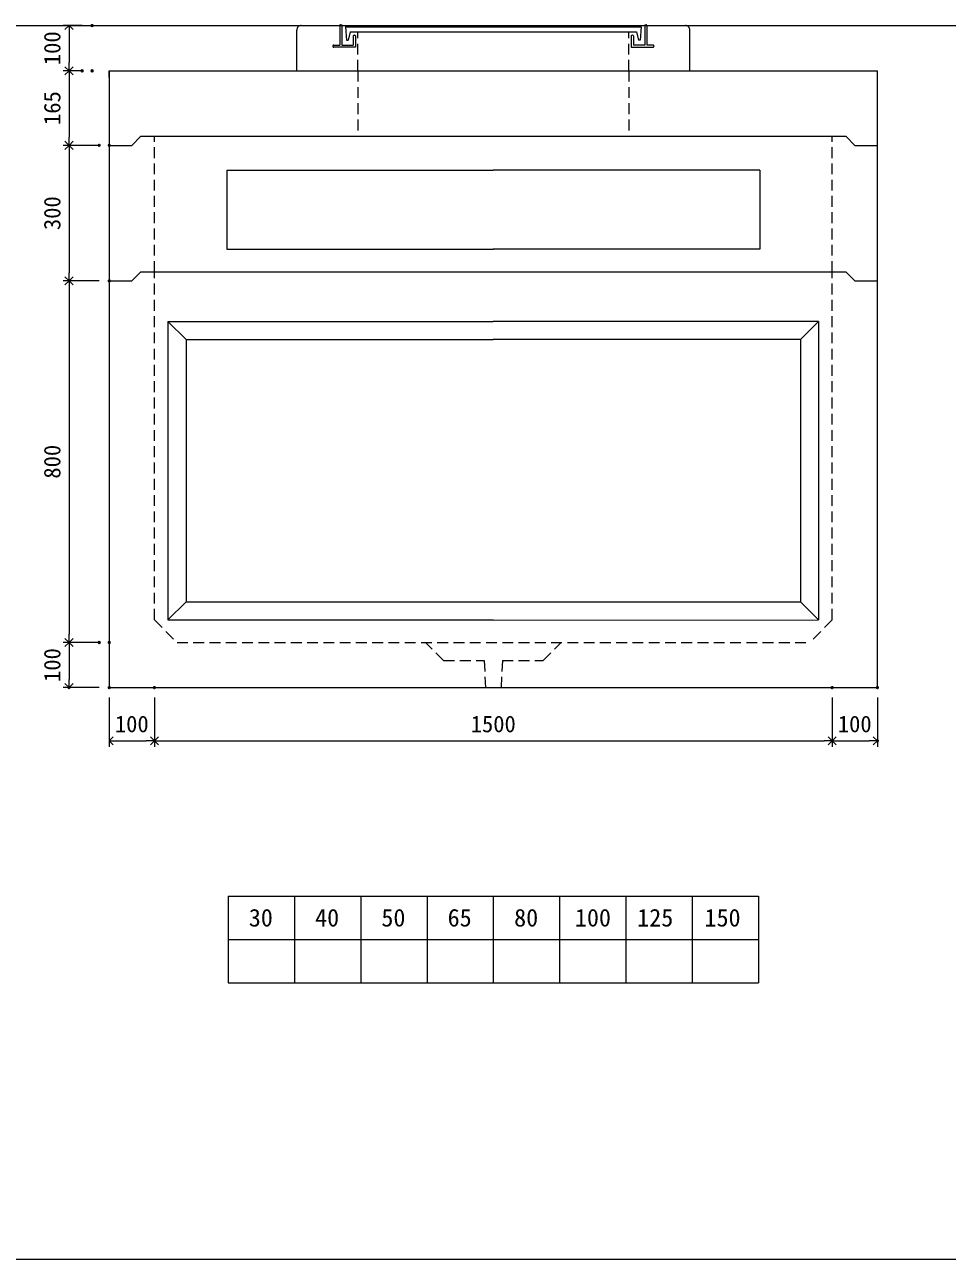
# Model space of a CAD drawing. Units: millimetres, scale not verified. Extents: x -6420 to 6420, y -3299 to 2858.
# Drawn here: x 2323 to 4365, y -2858 to -126 of the extents above; entities that cross this region are included whole.
import ezdxf
from ezdxf.enums import TextEntityAlignment as Align

# ---------------------------------------------------------------- set-up
doc = ezdxf.new("R2010")
doc.units = ezdxf.units.MM
doc.header["$LTSCALE"] = 20
doc.header["$PDMODE"] = 32
doc.header["$PDSIZE"] = 4
doc.linetypes.add('DASHED1', pattern=[1.8, 1.2, -0.6])
doc.linetypes.add('USER2', pattern=[50.8, 31.75, -6.35, 6.35, -6.35])
doc.layers.add('0-1_Defpoints', color=7, linetype='Continuous')
for name, color, linetype, lineweight in [('0-2_waku', 7, 'Continuous', 18), ('0-3_gaikei', 7, 'Continuous', 18), ('0-4_kakure', 7, 'DASHED1', 5), ('0-5_sunpou', 7, 'Continuous', 5), ('0-8_uchigawa', 6, 'Continuous', 18), ('0-A_futa', 3, 'Continuous', 18), ('0-B_GL', 4, 'Continuous', 18), ('0-D_文字１', 7, 'Continuous', 18), ('1-2_uchigawa2', 6, 'USER2', 18)]:
    doc.layers.add(name, color=color, linetype=linetype, lineweight=lineweight)
doc.styles.add('ＭＳ ゴシック', font='')
doc.styles.get('ＭＳ ゴシック').set_extended_font_data('MS Gothic')

# ---------------------------------------------------------------- blocks, each defined once
blk = doc.blocks.new('_Open90')
at = {"layer": '0-5_sunpou'}
blk.add_line((0, 0), (-1, 0), dxfattribs=at)
blk.add_lwpolyline([(-0.5, 0.5), (0, 0), (-0.5, -0.5)], dxfattribs=at)
blk = doc.blocks.new('D101')
at = {"layer": '0-1_Defpoints'}
for p in [(5033.38, 2556.92), (5004.21, 2391.92), (5071.24, 2391.92)]:
    blk.add_point(p, dxfattribs=at)
at = {"layer": '0-5_sunpou'}
for p, q in [((5011.38, 2556.92), (4991.21, 2556.92)), ((5004.21, 2538.92), (5004.21, 2409.92)), ((5049.24, 2391.92), (4991.21, 2391.92))]:
    blk.add_line(p, q, dxfattribs=at)
at = {"layer": '0-5_sunpou', "xscale": 18, "yscale": 18}
for p, rotation in [((5004.21, 2556.92), 90), ((5004.21, 2391.92), 270)]:
    blk.add_blockref('_Open90', p, dxfattribs=dict(at, rotation=rotation))
at = {"layer": '0-5_sunpou', "style": 'ＭＳ ゴシック'}
blk.add_text('165', height=36.66, rotation=90, dxfattribs=at).set_placement((4996.21, 2436.92), align=Align.BOTTOM_LEFT)
blk = doc.blocks.new('D102')
at = {"layer": '0-1_Defpoints'}
for p in [(5033.38, 2556.92), (5004.21, 2391.92), (5071.24, 2391.92)]:
    blk.add_point(p, dxfattribs=at)
at = {"layer": '0-5_sunpou'}
for p, q in [((5011.38, 2556.92), (4991.21, 2556.92)), ((5004.21, 2538.92), (5004.21, 2409.92)), ((5049.24, 2391.92), (4991.21, 2391.92))]:
    blk.add_line(p, q, dxfattribs=at)
at = {"layer": '0-5_sunpou', "xscale": 18, "yscale": 18}
for p, rotation in [((5004.21, 2556.92), 90), ((5004.21, 2391.92), 270)]:
    blk.add_blockref('_Open90', p, dxfattribs=dict(at, rotation=rotation))
at = {"layer": '0-5_sunpou', "style": 'ＭＳ ゴシック'}
blk.add_text('165', height=36.66, rotation=90, dxfattribs=at).set_placement((4996.21, 2436.92), align=Align.BOTTOM_LEFT)
blk = doc.blocks.new('D118')
at = {"layer": '0-1_Defpoints'}
for p in [(5093.24, 2391.92), (5004.21, 2091.92), (5093.24, 2091.92)]:
    blk.add_point(p, dxfattribs=at)
at = {"layer": '0-5_sunpou'}
for p, q in [((5071.24, 2391.92), (4991.21, 2391.92)), ((5004.21, 2373.92), (5004.21, 2109.92)), ((5071.24, 2091.92), (4991.21, 2091.92))]:
    blk.add_line(p, q, dxfattribs=at)
at = {"layer": '0-5_sunpou', "xscale": 18, "yscale": 18}
for p, rotation in [((5004.21, 2391.92), 90), ((5004.21, 2091.92), 270)]:
    blk.add_blockref('_Open90', p, dxfattribs=dict(at, rotation=rotation))
at = {"layer": '0-5_sunpou', "style": 'ＭＳ ゴシック'}
blk.add_text('300', height=36.66, rotation=90, dxfattribs=at).set_placement((4996.21, 2204.42), align=Align.BOTTOM_LEFT)
blk = doc.blocks.new('D94')
at = {"layer": '0-1_Defpoints'}
for p in [(5093.24, 2091.92), (5004.21, 1291.92), (5093.24, 1291.92)]:
    blk.add_point(p, dxfattribs=at)
at = {"layer": '0-5_sunpou'}
for p, q in [((5071.24, 2091.92), (4991.21, 2091.92)), ((5004.21, 2073.92), (5004.21, 1309.92)), ((5071.24, 1291.92), (4991.21, 1291.92))]:
    blk.add_line(p, q, dxfattribs=at)
at = {"layer": '0-5_sunpou', "xscale": 18, "yscale": 18}
for p, rotation in [((5004.21, 2091.92), 90), ((5004.21, 1291.92), 270)]:
    blk.add_blockref('_Open90', p, dxfattribs=dict(at, rotation=rotation))
at = {"layer": '0-5_sunpou', "style": 'ＭＳ ゴシック'}
blk.add_text('800', height=36.66, rotation=90, dxfattribs=at).set_placement((4996.21, 1654.42), align=Align.BOTTOM_LEFT)
blk = doc.blocks.new('D95')
at = {"layer": '0-1_Defpoints'}
for p in [(5071.24, 1291.92), (5004.21, 1191.92), (5093.24, 1191.92)]:
    blk.add_point(p, dxfattribs=at)
at = {"layer": '0-5_sunpou'}
for p, q in [((5049.24, 1291.92), (4991.21, 1291.92)), ((5004.21, 1273.92), (5004.21, 1209.92)), ((5071.24, 1191.92), (4991.21, 1191.92))]:
    blk.add_line(p, q, dxfattribs=at)
at = {"layer": '0-5_sunpou', "xscale": 18, "yscale": 18}
for p, rotation in [((5004.21, 1291.92), 90), ((5004.21, 1191.92), 270)]:
    blk.add_blockref('_Open90', p, dxfattribs=dict(at, rotation=rotation))
at = {"layer": '0-5_sunpou', "style": 'ＭＳ ゴシック'}
blk.add_text('100', height=36.66, rotation=90, dxfattribs=at).set_placement((4996.21, 1204.42), align=Align.BOTTOM_LEFT)
blk = doc.blocks.new('D96')
at = {"layer": '0-1_Defpoints'}
for p in [(5093.24, 1191.92), (5193.24, 1191.92), (5193.24, 1074.2)]:
    blk.add_point(p, dxfattribs=at)
at = {"layer": '0-5_sunpou'}
for p, q in [((5093.24, 1169.92), (5093.24, 1061.2)), ((5193.24, 1169.92), (5193.24, 1061.2)), ((5111.24, 1074.2), (5175.24, 1074.2))]:
    blk.add_line(p, q, dxfattribs=at)
at = {"layer": '0-5_sunpou', "xscale": 18, "yscale": 18, "rotation": 180}
blk.add_blockref('_Open90', (5093.24, 1074.2), dxfattribs=at)
at = {"layer": '0-5_sunpou', "xscale": 18, "yscale": 18}
blk.add_blockref('_Open90', (5193.24, 1074.2), dxfattribs=at)
at = {"layer": '0-5_sunpou', "style": 'ＭＳ ゴシック'}
blk.add_text('100', height=36.66, dxfattribs=at).set_placement((5105.74, 1082.2), align=Align.BOTTOM_LEFT)
blk = doc.blocks.new('D97')
at = {"layer": '0-1_Defpoints'}
for p in [(5193.24, 1191.92), (6693.24, 1191.92), (6693.24, 1074.2)]:
    blk.add_point(p, dxfattribs=at)
at = {"layer": '0-5_sunpou'}
for p, q in [((5193.24, 1169.92), (5193.24, 1061.2)), ((6693.24, 1169.92), (6693.24, 1061.2)), ((5211.24, 1074.2), (6675.24, 1074.2))]:
    blk.add_line(p, q, dxfattribs=at)
at = {"layer": '0-5_sunpou', "xscale": 18, "yscale": 18, "rotation": 180}
blk.add_blockref('_Open90', (5193.24, 1074.2), dxfattribs=at)
at = {"layer": '0-5_sunpou', "xscale": 18, "yscale": 18}
blk.add_blockref('_Open90', (6693.24, 1074.2), dxfattribs=at)
at = {"layer": '0-5_sunpou', "style": 'ＭＳ ゴシック'}
blk.add_text('1500', height=36.66, dxfattribs=at).set_placement((5893.24, 1082.2), align=Align.BOTTOM_LEFT)
blk = doc.blocks.new('D98')
at = {"layer": '0-1_Defpoints'}
for p in [(6693.24, 1191.92), (6793.24, 1191.92), (6793.24, 1074.2)]:
    blk.add_point(p, dxfattribs=at)
at = {"layer": '0-5_sunpou'}
for p, q in [((6693.24, 1169.92), (6693.24, 1061.2)), ((6793.24, 1169.92), (6793.24, 1061.2)), ((6711.24, 1074.2), (6775.24, 1074.2))]:
    blk.add_line(p, q, dxfattribs=at)
at = {"layer": '0-5_sunpou', "xscale": 18, "yscale": 18, "rotation": 180}
blk.add_blockref('_Open90', (6693.24, 1074.2), dxfattribs=at)
at = {"layer": '0-5_sunpou', "xscale": 18, "yscale": 18}
blk.add_blockref('_Open90', (6793.24, 1074.2), dxfattribs=at)
at = {"layer": '0-5_sunpou', "style": 'ＭＳ ゴシック'}
blk.add_text('100', height=36.66, dxfattribs=at).set_placement((6705.74, 1082.2), align=Align.BOTTOM_LEFT)
blk = doc.blocks.new('D84')
at = {"layer": '0-1_Defpoints'}
for p in [(5055.38, 2656.92), (5004.21, 2556.92), (5055.38, 2556.92)]:
    blk.add_point(p, dxfattribs=at)
at = {"layer": '0-5_sunpou'}
for p, q in [((5033.38, 2656.92), (4991.21, 2656.92)), ((5004.21, 2638.92), (5004.21, 2574.92)), ((5033.38, 2556.92), (4991.21, 2556.92))]:
    blk.add_line(p, q, dxfattribs=at)
at = {"layer": '0-5_sunpou', "xscale": 18, "yscale": 18}
for p, rotation in [((5004.21, 2656.92), 90), ((5004.21, 2556.92), 270)]:
    blk.add_blockref('_Open90', p, dxfattribs=dict(at, rotation=rotation))
at = {"layer": '0-5_sunpou', "style": 'ＭＳ ゴシック'}
blk.add_text('100', height=36.66, rotation=90, dxfattribs=at).set_placement((4996.21, 2569.42), align=Align.BOTTOM_LEFT)
blk = doc.blocks.new('D85')
at = {"layer": '0-1_Defpoints'}
for p in [(5055.38, 2656.92), (5004.21, 2556.92), (5055.38, 2556.92)]:
    blk.add_point(p, dxfattribs=at)
at = {"layer": '0-5_sunpou'}
for p, q in [((5033.38, 2656.92), (4991.21, 2656.92)), ((5004.21, 2638.92), (5004.21, 2574.92)), ((5033.38, 2556.92), (4991.21, 2556.92))]:
    blk.add_line(p, q, dxfattribs=at)
at = {"layer": '0-5_sunpou', "xscale": 18, "yscale": 18}
for p, rotation in [((5004.21, 2656.92), 90), ((5004.21, 2556.92), 270)]:
    blk.add_blockref('_Open90', p, dxfattribs=dict(at, rotation=rotation))
at = {"layer": '0-5_sunpou', "style": 'ＭＳ ゴシック'}
blk.add_text('100', height=36.66, rotation=90, dxfattribs=at).set_placement((4996.21, 2569.42), align=Align.BOTTOM_LEFT)

msp = doc.modelspace()

# ---------------------------------------------------------------- linework, layer by layer
at = {"layer": '0-2_waku'}
for p, q in [((2773.33, -2054.35), (2773.33, -2246.35)), ((2773.33, -2054.35), (2773.33, -2246.35)), ((2773.33, -2054.35), (2773.33, -2246.35)), ((2773.33, -2054.35), (2773.33, -2246.35)), ((2773.33, -2054.35), (3946.67, -2054.35)), ((2920, -2054.35), (2920, -2246.35)), ((3066.67, -2054.35), (3066.67, -2246.35)), ((3066.67, -2054.35), (3066.67, -2246.35)), ((3213.33, -2054.35), (3213.33, -2246.35)), ((3360, -2054.35), (3360, -2246.35)), ((3506.67, -2054.35), (3506.67, -2246.35)), ((3653.33, -2054.35), (3653.33, -2246.35)), ((3800, -2054.35), (3800, -2246.35)), ((3946.67, -2054.35), (3946.67, -2246.35)), ((2773.33, -2150.35), (3946.67, -2150.35)), ((2773.33, -2246.35), (3946.67, -2246.35)), ((-1740, -2858.31), (6420, -2858.31))]:
    msp.add_line(p, q, dxfattribs=at)
at = {"layer": '0-3_gaikei'}
for p, q in [((2935, -128.23), (3020, -128.23)), ((3700, -128.23), (3785, -128.23)), ((2925, -228.23), (2925, -138.23)), ((3795, -228.23), (3795, -138.23)), ((2510, -228.23), (2510, -693.23)), ((2510, -228.23), (4210, -228.23)), ((2510, -228.23), (4210, -228.23)), ((2510, -228.23), (4210, -228.23)), ((2510, -228.23), (4210, -228.23)), ((2510, -243.23), (2510, -228.23)), ((2925, -228.23), (3795, -228.23)), ((4210, -693.23), (4210, -228.23)), ((2580, -373.23), (2560, -393.23)), ((2580, -373.23), (2560, -393.23)), ((2580, -373.23), (2560, -393.23)), ((2580, -373.23), (2560, -393.23)), ((2580, -373.23), (2560, -393.23)), ((2580, -373.23), (2560, -393.23)), ((2580, -373.23), (2560, -393.23)), ((2580, -373.23), (2560, -393.23)), ((2580, -373.23), (2560, -393.23)), ((2580, -373.23), (2560, -393.23)), ((2580, -373.23), (2560, -393.23)), ((2580, -373.23), (2560, -393.23)), ((2580, -373.23), (2560, -393.23)), ((2580, -373.23), (2560, -393.23)), ((2580, -373.23), (4140, -373.23)), ((2580, -373.23), (4140, -373.23)), ((2580, -373.23), (4140, -373.23)), ((2580, -373.23), (4140, -373.23)), ((2580, -373.23), (4140, -373.23)), ((2580, -373.23), (4140, -373.23)), ((2580, -373.23), (4140, -373.23)), ((2580, -373.23), (4140, -373.23)), ((2580, -373.23), (4140, -373.23)), ((2580, -373.23), (4140, -373.23)), ((2580, -373.23), (4140, -373.23)), ((2580, -373.23), (4140, -373.23)), ((2580, -373.23), (4140, -373.23)), ((2580, -373.23), (4140, -373.23)), ((4140, -373.23), (4160, -393.23)), ((4140, -373.23), (4160, -393.23)), ((4140, -373.23), (4160, -393.23)), ((4140, -373.23), (4160, -393.23)), ((4140, -373.23), (4160, -393.23)), ((4140, -373.23), (4160, -393.23)), ((4140, -373.23), (4160, -393.23)), ((4140, -373.23), (4160, -393.23)), ((4140, -373.23), (4160, -393.23)), ((4140, -373.23), (4160, -393.23)), ((4140, -373.23), (4160, -393.23)), ((4140, -373.23), (4160, -393.23)), ((4140, -373.23), (4160, -393.23)), ((4140, -373.23), (4160, -393.23)), ((2510, -393.23), (2560, -393.23)), ((2510, -393.23), (2560, -393.23)), ((2510, -393.23), (2560, -393.23)), ((2510, -393.23), (2560, -393.23)), ((2510, -393.23), (2560, -393.23)), ((2510, -393.23), (2560, -393.23)), ((2510, -393.23), (2560, -393.23)), ((2510, -393.23), (2560, -393.23)), ((2510, -393.23), (2560, -393.23)), ((2510, -393.23), (2560, -393.23)), ((2510, -393.23), (2560, -393.23)), ((2510, -393.23), (2560, -393.23)), ((2510, -393.23), (2560, -393.23)), ((2510, -393.23), (2560, -393.23)), ((4160, -393.23), (4210, -393.23)), ((4160, -393.23), (4210, -393.23)), ((4160, -393.23), (4210, -393.23)), ((4160, -393.23), (4210, -393.23)), ((4160, -393.23), (4210, -393.23)), ((4160, -393.23), (4210, -393.23)), ((4160, -393.23), (4210, -393.23)), ((4160, -393.23), (4210, -393.23)), ((4160, -393.23), (4210, -393.23)), ((4160, -393.23), (4210, -393.23)), ((4160, -393.23), (4210, -393.23)), ((4160, -393.23), (4210, -393.23)), ((4160, -393.23), (4210, -393.23)), ((4160, -393.23), (4210, -393.23)), ((2580, -673.23), (2560, -693.23)), ((2580, -673.23), (2560, -693.23)), ((2580, -673.23), (2560, -693.23)), ((2580, -673.23), (2560, -693.23)), ((2580, -673.23), (2560, -693.23)), ((2580, -673.23), (2560, -693.23)), ((2580, -673.23), (2560, -693.23)), ((2580, -673.23), (2560, -693.23)), ((2580, -673.23), (2560, -693.23)), ((2580, -673.23), (2560, -693.23)), ((2580, -673.23), (2560, -693.23)), ((2580, -673.23), (2560, -693.23)), ((2580, -673.23), (2560, -693.23)), ((2580, -673.23), (2560, -693.23)), ((2580, -673.23), (2560, -693.23)), ((2580, -673.23), (2560, -693.23)), ((2580, -673.23), (2560, -693.23)), ((2580, -673.23), (2560, -693.23)), ((2580, -673.23), (2560, -693.23)), ((2580, -673.23), (2560, -693.23)), ((2580, -673.23), (4140, -673.23)), ((2580, -673.23), (4140, -673.23)), ((2580, -673.23), (4140, -673.23)), ((2580, -673.23), (4140, -673.23)), ((2580, -673.23), (4140, -673.23)), ((2580, -673.23), (4140, -673.23)), ((2580, -673.23), (4140, -673.23)), ((2580, -673.23), (4140, -673.23)), ((2580, -673.23), (4140, -673.23)), ((2580, -673.23), (4140, -673.23)), ((2580, -673.23), (4140, -673.23)), ((2580, -673.23), (4140, -673.23)), ((2580, -673.23), (4140, -673.23)), ((2580, -673.23), (4140, -673.23)), ((2580, -673.23), (4140, -673.23)), ((2580, -673.23), (4140, -673.23)), ((2580, -673.23), (4140, -673.23)), ((2580, -673.23), (4140, -673.23)), ((2580, -673.23), (4140, -673.23)), ((2580, -673.23), (4140, -673.23)), ((4140, -673.23), (4160, -693.23)), ((4140, -673.23), (4160, -693.23)), ((4140, -673.23), (4160, -693.23)), ((4140, -673.23), (4160, -693.23)), ((4140, -673.23), (4160, -693.23)), ((4140, -673.23), (4160, -693.23)), ((4140, -673.23), (4160, -693.23)), ((4140, -673.23), (4160, -693.23)), ((4140, -673.23), (4160, -693.23)), ((4140, -673.23), (4160, -693.23)), ((4140, -673.23), (4160, -693.23)), ((4140, -673.23), (4160, -693.23)), ((4140, -673.23), (4160, -693.23)), ((4140, -673.23), (4160, -693.23)), ((4140, -673.23), (4160, -693.23)), ((4140, -673.23), (4160, -693.23)), ((4140, -673.23), (4160, -693.23)), ((4140, -673.23), (4160, -693.23)), ((4140, -673.23), (4160, -693.23)), ((4140, -673.23), (4160, -693.23)), ((2510, -693.23), (2560, -693.23)), ((2510, -693.23), (2560, -693.23)), ((2510, -693.23), (2560, -693.23)), ((2510, -693.23), (2560, -693.23)), ((2510, -693.23), (2560, -693.23)), ((2510, -693.23), (2560, -693.23)), ((2510, -693.23), (2560, -693.23)), ((2510, -693.23), (2510, -1593.23)), ((2510, -693.23), (2560, -693.23)), ((2510, -693.23), (2560, -693.23)), ((2510, -693.23), (2560, -693.23)), ((2510, -693.23), (2560, -693.23)), ((2510, -693.23), (2560, -693.23)), ((2510, -693.23), (2560, -693.23)), ((2510, -693.23), (2560, -693.23)), ((2510, -693.23), (2560, -693.23)), ((2510, -693.23), (2560, -693.23)), ((2510, -693.23), (2560, -693.23)), ((2510, -693.23), (2560, -693.23)), ((2510, -693.23), (2560, -693.23)), ((2510, -693.23), (2560, -693.23)), ((4160, -693.23), (4210, -693.23)), ((4160, -693.23), (4210, -693.23)), ((4160, -693.23), (4210, -693.23)), ((4160, -693.23), (4210, -693.23)), ((4160, -693.23), (4210, -693.23)), ((4160, -693.23), (4210, -693.23)), ((4160, -693.23), (4210, -693.23)), ((4160, -693.23), (4210, -693.23)), ((4160, -693.23), (4210, -693.23)), ((4160, -693.23), (4210, -693.23)), ((4160, -693.23), (4210, -693.23)), ((4160, -693.23), (4210, -693.23)), ((4160, -693.23), (4210, -693.23)), ((4160, -693.23), (4210, -693.23)), ((4160, -693.23), (4210, -693.23)), ((4160, -693.23), (4210, -693.23)), ((4160, -693.23), (4210, -693.23)), ((4160, -693.23), (4210, -693.23)), ((4160, -693.23), (4210, -693.23)), ((4160, -693.23), (4210, -693.23)), ((4210, -1593.23), (4210, -693.23)), ((2510, -1593.23), (4210, -1593.23))]:
    msp.add_line(p, q, dxfattribs=at)
for centre, radius, start, end in [((2934.42, -137.65), 9.44, 86.47383, 183.52617), ((3785.33, -137.9), 9.68, 358.04251, 91.95749)]:
    msp.add_arc(centre, radius, start, end, dxfattribs=at)
at = {"layer": '0-4_kakure'}
for p, q in [((3060, -228.23), (3060, -141.73)), ((3660, -228.23), (3660, -141.73)), ((3060, -228.23), (3060, -373.23)), ((3660, -228.23), (3660, -373.23)), ((2610, -673.23), (2610, -373.23)), ((4110, -673.23), (4110, -373.23)), ((2610, -1443.23), (2610, -673.23)), ((4110, -1443.23), (4110, -673.23)), ((2610, -1443.23), (2660, -1493.23)), ((4110, -1443.23), (4060, -1493.23)), ((2660, -1493.23), (4060, -1493.23)), ((3250, -1533.23), (3210, -1493.23)), ((3250, -1533.23), (3340, -1533.23)), ((3340, -1533.23), (3342.5, -1593.23)), ((3380, -1533.23), (3377.5, -1593.23))]:
    msp.add_line(p, q, dxfattribs=at)
msp.add_lwpolyline([(3380, -1533.23), (3470, -1533.23), (3510, -1493.23)], dxfattribs=at)
at = {"layer": '0-8_uchigawa'}
for p, q in [((2640, -783.23), (3360, -783.23)), ((2640, -783.23), (2640, -1443.23)), ((2680, -823.23), (2640, -783.23)), ((4080, -783.23), (3360, -783.23)), ((4040, -823.23), (4080, -783.23)), ((4080, -783.23), (4080, -1443.23)), ((4080, -783.23), (4080, -1443.23)), ((2680, -823.23), (2680, -1403.23)), ((2680, -823.23), (3360, -823.23)), ((2680, -823.23), (3360, -823.23)), ((4040, -823.23), (3360, -823.23)), ((4040, -823.23), (4040, -1403.23)), ((2680, -1403.23), (2640, -1443.23)), ((2680, -1403.23), (3360, -1403.23)), ((2640, -1443.23), (3360, -1443.23)), ((3360.69, -1443.92), (4080, -1443.23))]:
    msp.add_line(p, q, dxfattribs=at)
msp.add_lwpolyline([(3360, -1403.23), (4040, -1403.23), (4080, -1443.23)], dxfattribs=at)
at = {"layer": '0-A_futa'}
for p, q in [((3020, -128.23), (3020, -171.23)), ((3022, -126.23), (3025, -126.23)), ((3025, -126.23), (3025, -171.23)), ((3032.81, -130.73), (3687.14, -130.73)), ((3032.81, -130.73), (3035.3, -160.73)), ((3687.14, -130.73), (3684.89, -160.73)), ((3695, -126.23), (3698, -126.23)), ((3695, -126.23), (3695, -171.23)), ((3700, -128.23), (3700, -171.23)), ((3035.3, -160.73), (3039.01, -160.73)), ((3043.33, -141.73), (3039.01, -160.73)), ((3043.33, -141.73), (3676.67, -141.73)), ((3050, -151.23), (3050, -171.23)), ((3052, -149.23), (3053, -149.23)), ((3055, -151.23), (3055, -176.23)), ((3665, -151.23), (3665, -176.23)), ((3668, -149.23), (3667, -149.23)), ((3670, -151.23), (3670, -171.23)), ((3676.67, -141.73), (3680.99, -160.73)), ((3684.89, -160.73), (3680.99, -160.73)), ((3005, -173.23), (3005, -174.23)), ((3007, -171.23), (3020, -171.23)), ((3055, -176.23), (3007, -176.23)), ((3025, -171.23), (3050, -171.23)), ((3665, -176.23), (3713, -176.23)), ((3695, -171.23), (3670, -171.23)), ((3713, -171.23), (3700, -171.23)), ((3715, -173.23), (3715, -174.23))]:
    msp.add_line(p, q, dxfattribs=at)
for centre, start, end in [((3022, -128.23), 90, 180), ((3698, -128.23), 0, 90), ((3052, -151.23), 90, 180), ((3053, -151.23), 0, 90), ((3667, -151.23), 90, 180), ((3668, -151.23), 0, 90), ((3007, -173.23), 90, 180), ((3007, -174.23), 180, 270), ((3713, -173.23), 0, 90), ((3713, -174.23), 270, 0)]:
    msp.add_arc(centre, 2, start, end, dxfattribs=at)
at = {"layer": '0-B_GL'}
msp.add_line((-1740, -128.35), (6420, -128.35), dxfattribs=at)
at = {"layer": '1-2_uchigawa2'}
for p, q in [((2770, -448.23), (3360, -448.23)), ((2770, -448.23), (2770, -623.23)), ((3950, -448.23), (3360, -448.23)), ((3950, -448.23), (3950, -623.23)), ((2770, -623.23), (3360.53, -623.23)), ((3950, -623.23), (3359.47, -623.23))]:
    msp.add_line(p, q, dxfattribs=at)

# ---------------------------------------------------------------- block references
at = {"layer": '0-5_sunpou'}
for name in ['D84', 'D85', 'D101', 'D102', 'D118', 'D94', 'D95', 'D96', 'D97', 'D98']:
    msp.add_blockref(name, (-2583.24, -2785.15), dxfattribs=at)

# ---------------------------------------------------------------- texts
at = {"layer": '0-D_文字１', "style": 'ＭＳ ゴシック'}
for s, p in [('30', (2818.92, -2133.63)), ('40', (2965.59, -2133.63)), ('50', (3112.26, -2133.63)), ('65', (3258.92, -2133.63)), ('80', (3406.14, -2133.63)), ('100', (3540.63, -2133.63)), ('125', (3678.48, -2133.63)), ('150', (3827.5, -2133.63))]:
    msp.add_text(s, height=39.1, dxfattribs=at).set_placement(p, align=Align.BOTTOM_LEFT)

doc.saveas('drawing.dxf')
